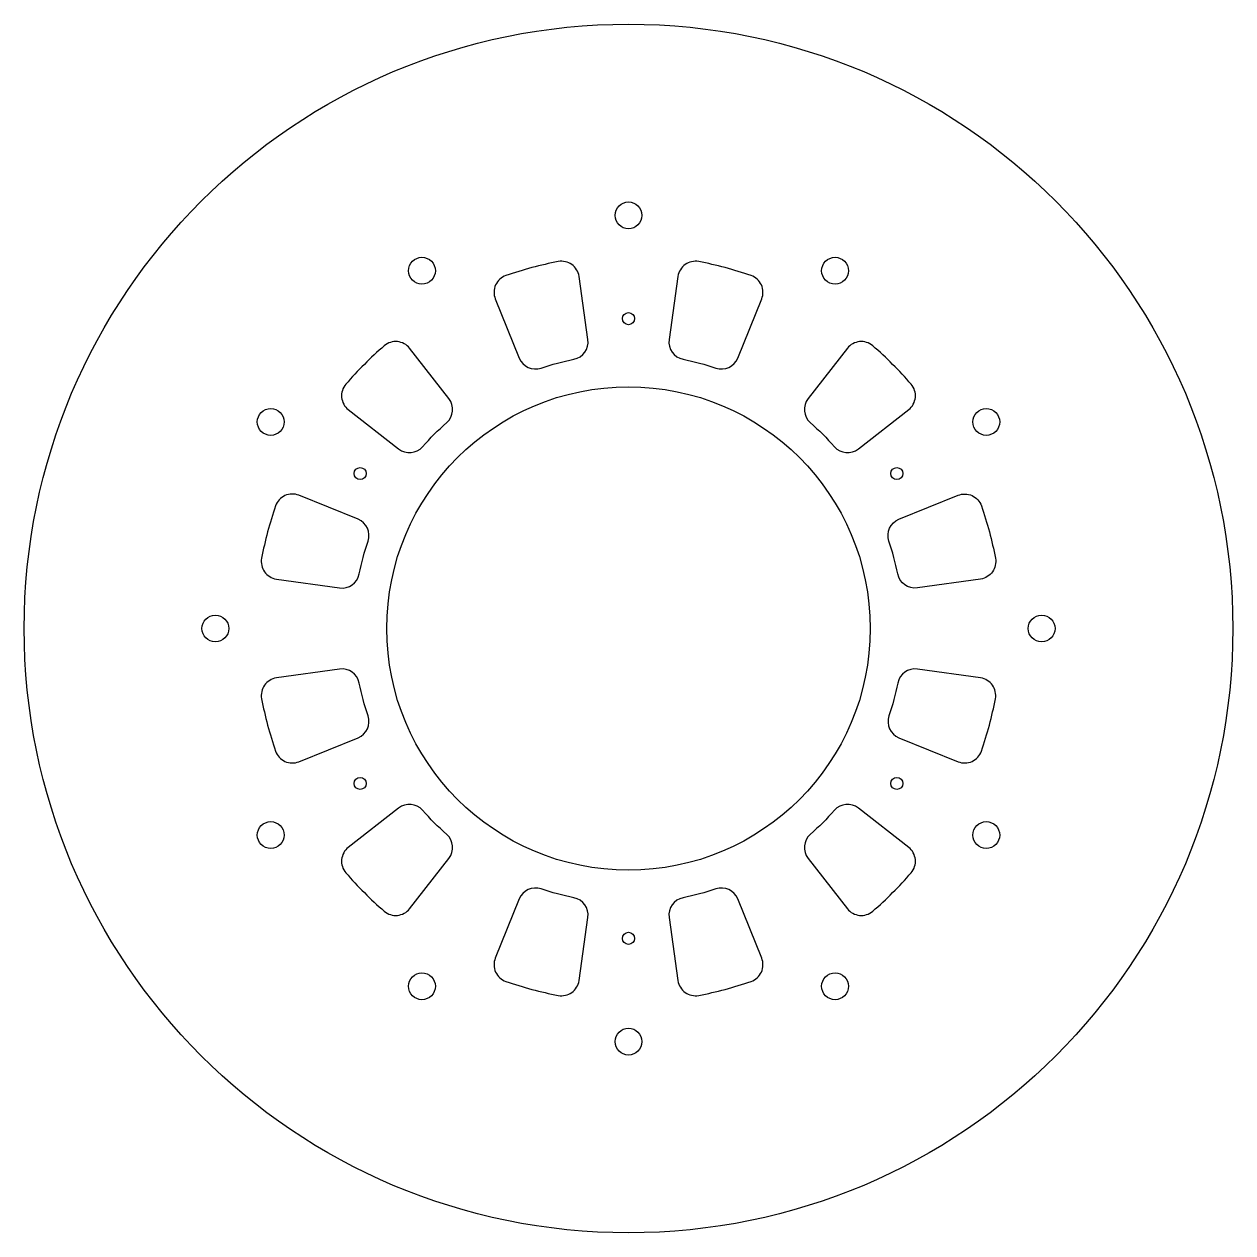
# Model space of a CAD drawing. Header units: millimetres. Extents: x -275 to 275, y -275 to 275.
import ezdxf

# ---------------------------------------------------------------- set-up
doc = ezdxf.new("R2010")
doc.units = ezdxf.units.MM
doc.layers.get('0').update_dxf_attribs({"linetype": 'CONTINUOUS'})

msp = doc.modelspace()

# ---------------------------------------------------------------- linework, layer by layer
for points in [[(-31.94, 166.97, 0.036401), (-55.82, 160.57, 0.428758), (-60.61, 150.02), (-49.73, 123.09, 0.396693), (-39.77, 118.5, -0.031003), (-24.81, 122.51, 0.396693), (-18.48, 131.47), (-22.52, 160.23, 0.428758)], [(55.82, 160.57, 0.036401), (31.94, 166.97, 0.428758), (22.52, 160.23), (18.48, 131.47, 0.396693), (24.81, 122.51, -0.031003), (39.77, 118.5, 0.396693), (49.73, 123.09), (60.61, 150.02, 0.428758)], [(-111.15, 128.63, 0.036401), (-128.63, 111.15, 0.428758), (-127.5, 99.62), (-104.62, 81.73, 0.396693), (-93.69, 82.74, -0.031003), (-82.74, 93.69, 0.396693), (-81.73, 104.62), (-99.62, 127.5, 0.428758)], [(128.63, 111.15, 0.036401), (111.15, 128.63, 0.428758), (99.62, 127.5), (81.73, 104.62, 0.396693), (82.74, 93.69, -0.031003), (93.69, 82.74, 0.396693), (104.62, 81.73), (127.5, 99.62, 0.428758)], [(-160.57, 55.82, 0.036401), (-166.97, 31.94, 0.428758), (-160.23, 22.52), (-131.47, 18.48, 0.396693), (-122.51, 24.81, -0.031003), (-118.5, 39.77, 0.396693), (-123.09, 49.73), (-150.02, 60.61, 0.428758)], [(160.23, 22.52), (131.47, 18.48, -0.396693), (122.51, 24.81, 0.031003), (118.5, 39.77, -0.396693), (123.09, 49.73), (150.02, 60.61, -0.428758), (160.57, 55.82, -0.036401), (166.97, 31.94, -0.428758)], [(-166.97, -31.94, 0.036401), (-160.57, -55.82, 0.428758), (-150.02, -60.61), (-123.09, -49.73, 0.396693), (-118.5, -39.77, -0.031003), (-122.51, -24.81, 0.396693), (-131.47, -18.48), (-160.23, -22.52, 0.428758)], [(160.57, -55.82, 0.036401), (166.97, -31.94, 0.428758), (160.23, -22.52), (131.47, -18.48, 0.396693), (122.51, -24.81, -0.031003), (118.5, -39.77, 0.396693), (123.09, -49.73), (150.02, -60.61, 0.428758)], [(-128.63, -111.15, 0.036401), (-111.15, -128.63, 0.428758), (-99.62, -127.5), (-81.73, -104.62, 0.396693), (-82.74, -93.69, -0.031003), (-93.69, -82.74, 0.396693), (-104.62, -81.73), (-127.5, -99.62, 0.428758)], [(111.15, -128.63, 0.036401), (128.63, -111.15, 0.428758), (127.5, -99.62), (104.62, -81.73, 0.396693), (93.69, -82.74, -0.031003), (82.74, -93.69, 0.396693), (81.73, -104.62), (99.62, -127.5, 0.428758)], [(-55.82, -160.57, 0.036401), (-31.94, -166.97, 0.428758), (-22.52, -160.23), (-18.48, -131.47, 0.396693), (-24.81, -122.51, -0.031003), (-39.77, -118.5, 0.396693), (-49.73, -123.09), (-60.61, -150.02, 0.428758)], [(31.94, -166.97, 0.036401), (55.82, -160.57, 0.428758), (60.61, -150.02), (49.73, -123.09, 0.396693), (39.77, -118.5, -0.031003), (24.81, -122.51, 0.396693), (18.48, -131.47), (22.52, -160.23, 0.428758)]]:
    msp.add_lwpolyline(points, format="xyb", close=True)
for centre, radius in [((0, 0), 275), ((0, 188), 6.1), ((-94, 162.81), 6.1), ((94, 162.81), 6.1), ((0, 141), 2.75), ((0, 0), 110), ((-162.81, 94), 6.1), ((162.81, 94), 6.1), ((-122.11, 70.5), 2.75), ((122.11, 70.5), 2.75), ((-188, 0), 6.1), ((188, 0), 6.1), ((-122.11, -70.5), 2.75), ((122.11, -70.5), 2.75), ((-162.81, -94), 6.1), ((162.81, -94), 6.1), ((0, -141), 2.75), ((-94, -162.81), 6.1), ((94, -162.81), 6.1), ((0, -188), 6.1)]:
    msp.add_circle(centre, radius)

doc.saveas('drawing.dxf')
